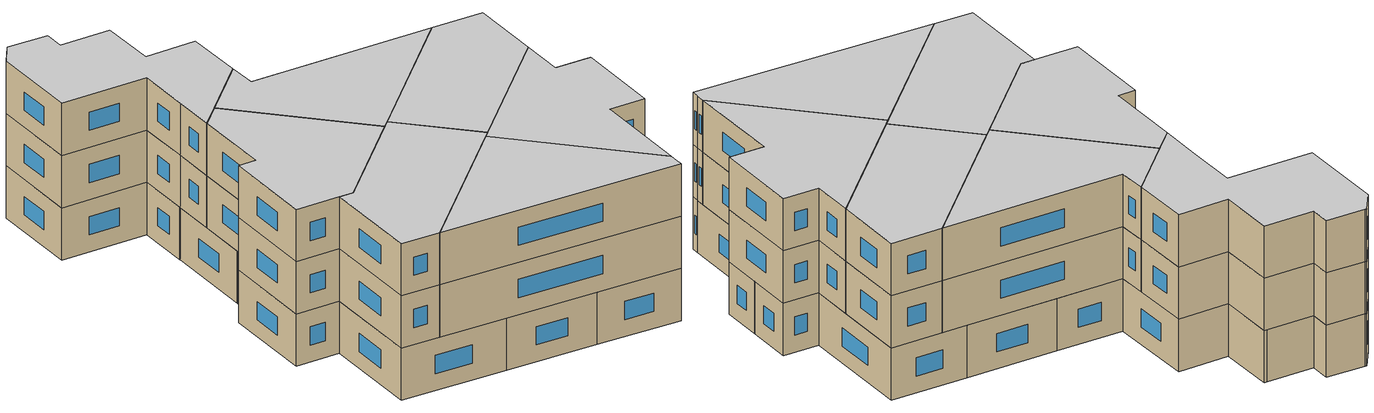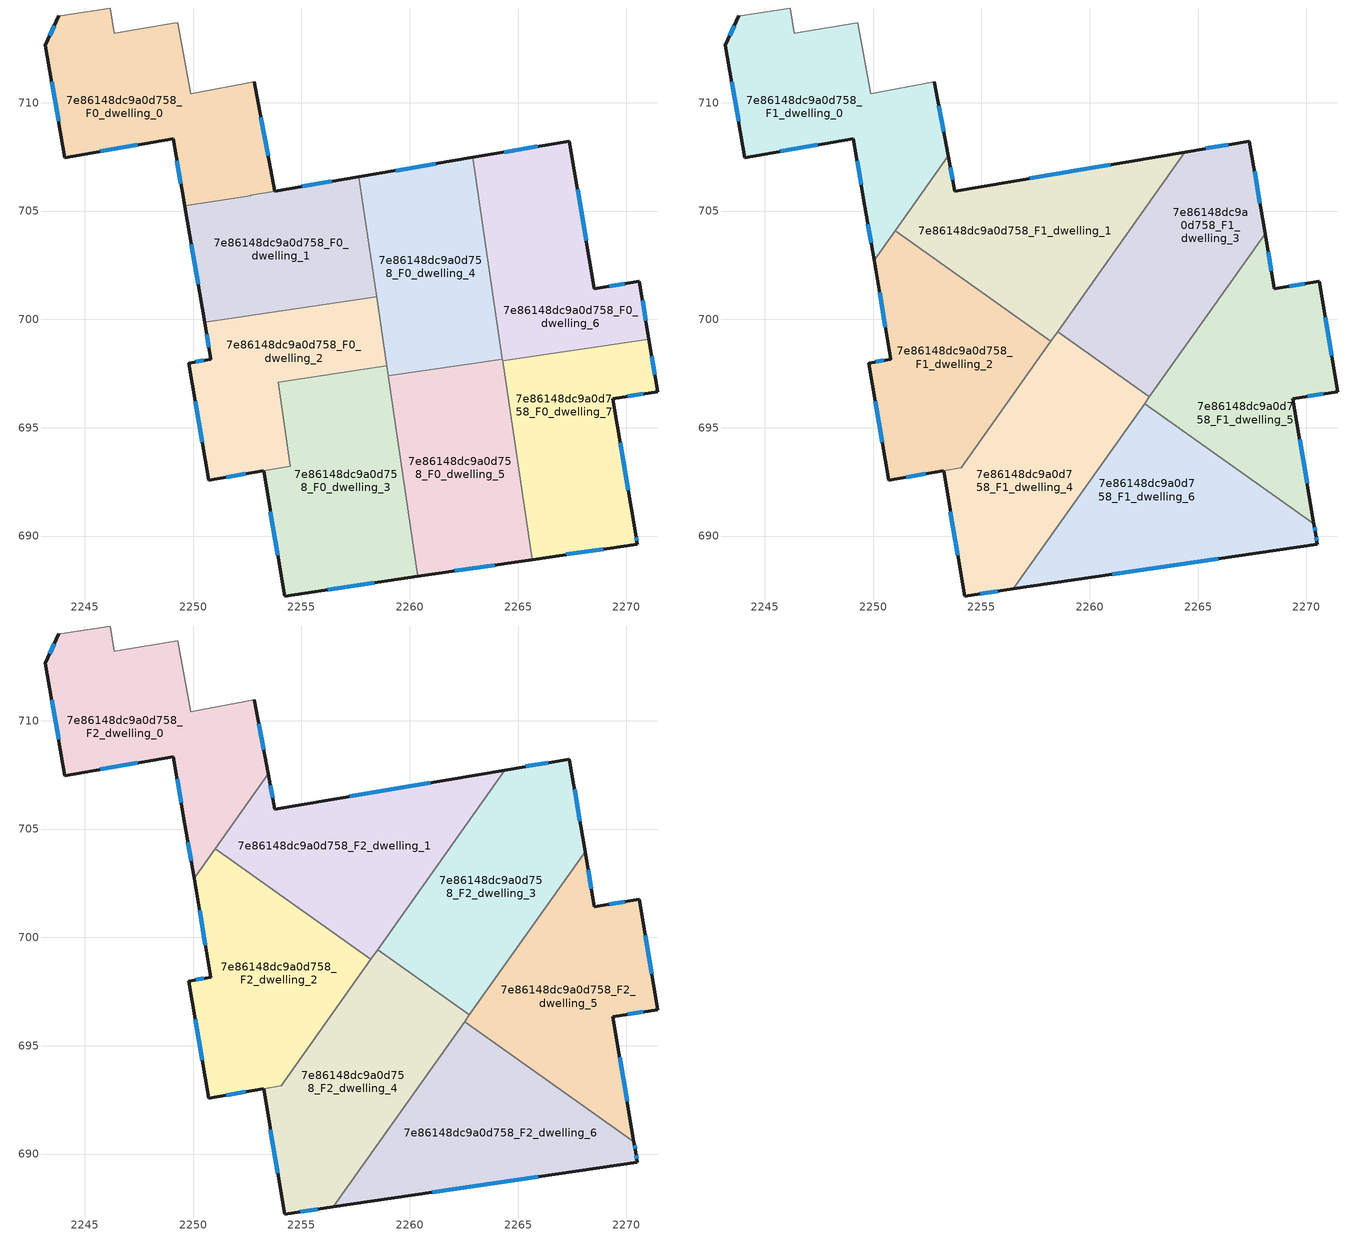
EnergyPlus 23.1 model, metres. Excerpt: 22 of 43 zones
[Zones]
7e86148dc9a0d758_F0_dwelling_0
 floor ground (EU_floor_Construction): 2252.81,710.97 2253.77,705.92 2252.65,705.73 2252.65,705.7 2249.61,705.26 2249.08,708.33 2244.08,707.47 2243.18,712.65 2243.8,714 2243.9,714.02 2246.17,714.37 2246.37,713.2 2249.09,713.67 2249.28,713.7 2249.88,710.41 z0
 wall outside (EU_wall_Construction): 2243.8,714 2243.18,712.65 2244.08,707.47 2249.08,708.33 2249.61,705.26 / 2253.77,705.92 2252.81,710.97 z0:3
 wall to 7e86148dc9a0d758_F0_dwelling_1 (EU_wall_Construction): 2249.61,705.26 2252.65,705.7 2252.65,705.72 / 2252.65,705.73 2253.77,705.92 z0:3
 wall adiabatic (EU_wall_Construction): 2252.81,710.97 2249.88,710.41 2249.28,713.7 2249.09,713.67 2246.37,713.2 2246.17,714.37 2243.9,714.02 2243.8,714 z0:3
 window (EU_Window_Construction): 2249.25,707.33 2249.44,706.26 / 2245.71,707.75 2247.45,708.05 / 2243.47,710.97 2243.79,709.16 / 2243.6,713.56 2243.38,713.09 / 2253.46,707.56 2253.13,709.33 z0.98:2.02
7e86148dc9a0d758_F0_dwelling_1
 floor ground (EU_floor_Construction): 2257.65,706.58 2258.47,701.05 2250.53,699.88 2249.62,705.21 2249.61,705.26 2252.65,705.7 2252.65,705.72 z0
 wall outside (EU_wall_Construction): 2257.65,706.58 2253.78,705.92 / 2249.61,705.26 2249.62,705.21 2250.53,699.88 z0:3
 wall to 7e86148dc9a0d758_F0_dwelling_2 (EU_wall_Construction): 2250.53,699.88 2258.47,701.05 z0:3
 wall to 7e86148dc9a0d758_F0_dwelling_4 (EU_wall_Construction): 2258.47,701.05 2257.65,706.58 z0:3
 window (EU_Window_Construction): 2256.39,706.37 2255.04,706.14 / 2249.92,703.48 2250.23,701.61 z0.98:2.02
 ceiling adiabatic (EU_roof_Construction): 2258.47,701.05 2257.65,706.58 2252.65,705.73 2252.65,705.7 2252.1,705.62 2251.01,704.09 2255.85,700.66 z3
7e86148dc9a0d758_F0_dwelling_2
 floor ground (EU_floor_Construction): 2258.47,701.05 2258.94,697.85 2253.92,697.11 2254.49,693.23 2253.25,693.01 2250.71,692.58 2249.8,697.98 2250.82,698.16 2250.53,699.88 z0
 wall outside (EU_wall_Construction): 2250.53,699.88 2250.82,698.16 2249.8,697.98 2250.71,692.58 2253.25,693.01 z0:3
 wall to 7e86148dc9a0d758_F0_dwelling_3 (EU_wall_Construction): 2253.25,693.01 2254.49,693.22 / 2254.49,693.23 2253.92,697.11 2258.94,697.85 z0:3
 wall to 7e86148dc9a0d758_F0_dwelling_4 (EU_wall_Construction): 2258.94,697.85 2258.47,701.05 z0:3
 window (EU_Window_Construction): 2251.54,692.72 2252.42,692.87 / 2250.1,696.23 2250.42,694.34 / 2250.49,698.1 2250.13,698.04 / 2250.62,699.32 2250.73,698.72 z0.98:2.02
 ceiling adiabatic (EU_roof_Construction): 2258.73,699.27 2258.47,701.05 2255.85,700.66 2258.21,698.99 2258.67,699.65 z3
7e86148dc9a0d758_F0_dwelling_3
 floor ground (EU_floor_Construction): 2258.94,697.85 2260.37,688.14 2254.22,687.23 2253.25,693.01 2254.49,693.22 2253.92,697.11 z0
 wall outside (EU_wall_Construction): 2253.25,693.01 2254.22,687.23 2260.37,688.14 z0:3
 wall to 7e86148dc9a0d758_F0_dwelling_5 (EU_wall_Construction): 2260.37,688.14 2259.01,697.39 z0:3
 wall to 7e86148dc9a0d758_F0_dwelling_4 (EU_wall_Construction): 2259.01,697.39 2258.94,697.85 z0:3
 window (EU_Window_Construction): 2256.22,687.53 2258.37,687.84 / 2253.57,691.13 2253.91,689.11 z0.98:2.02
7e86148dc9a0d758_F0_dwelling_4
 floor ground (EU_floor_Construction): 2262.91,707.47 2264.28,698.17 2259.01,697.39 2257.65,706.58 z0
 wall outside (EU_wall_Construction): 2262.91,707.47 2257.65,706.58 z0:3
 wall to 7e86148dc9a0d758_F0_dwelling_5 (EU_wall_Construction): 2259.01,697.39 2264.28,698.17 z0:3
 wall to 7e86148dc9a0d758_F0_dwelling_6 (EU_wall_Construction): 2264.28,698.17 2262.91,707.47 z0:3
 window (EU_Window_Construction): 2261.2,707.18 2259.36,706.87 z0.98:2.02
 ceiling adiabatic (EU_roof_Construction): 2264.28,698.17 2262.91,707.47 2257.65,706.58 2258.73,699.27 2258.67,699.65 2263.13,705.95 2264.23,698.51 2263.95,698.12 z3
7e86148dc9a0d758_F0_dwelling_5
 floor ground (EU_floor_Construction): 2264.28,698.17 2265.64,688.92 2260.37,688.14 2259.01,697.39 z0
 wall outside (EU_wall_Construction): 2260.37,688.14 2265.64,688.92 z0:3
 wall to 7e86148dc9a0d758_F0_dwelling_7 (EU_wall_Construction): 2265.64,688.92 2264.29,698.08 z0:3
 wall to 7e86148dc9a0d758_F0_dwelling_6 (EU_wall_Construction): 2264.29,698.08 2264.28,698.16 z0:3
 window (EU_Window_Construction): 2262.09,688.39 2263.93,688.66 z0.98:2.02
 ceiling adiabatic (EU_roof_Construction): 2264.82,694.49 2264.28,698.16 2263.95,698.12 2262.53,696.11 z3
7e86148dc9a0d758_F0_dwelling_6
 floor ground (EU_floor_Construction): 2267.37,708.23 2268.52,701.41 2270.6,701.75 2271.04,699.08 2264.29,698.08 2262.91,707.47 z0
 wall outside (EU_wall_Construction): 2271.04,699.08 2270.6,701.75 2268.52,701.41 2267.37,708.23 2262.91,707.47 z0:3
 wall to 7e86148dc9a0d758_F0_dwelling_7 (EU_wall_Construction): 2264.29,698.08 2271.04,699.08 z0:3
 window (EU_Window_Construction): 2268.15,703.63 2267.74,706.01 / 2269.92,701.64 2269.2,701.52 / 2270.9,699.95 2270.74,700.88 / 2265.92,707.98 2264.36,707.72 z0.98:2.02
7e86148dc9a0d758_F0_dwelling_7
 floor ground (EU_floor_Construction): 2271.04,699.08 2271.44,696.67 2269.38,696.33 2270.43,690.08 2270.5,689.63 2265.64,688.92 2264.29,698.08 z0
 wall outside (EU_wall_Construction): 2265.64,688.92 2270.5,689.63 2270.43,690.08 2269.38,696.33 2271.44,696.67 2271.04,699.08 z0:3
 window (EU_Window_Construction): 2271.31,697.45 2271.17,698.29 / 2270.05,696.44 2270.77,696.56 / 2270.09,692.11 2269.72,694.3 / 2270.48,689.78 2270.45,689.93 / 2267.22,689.15 2268.92,689.4 z0.98:2.02
7e86148dc9a0d758_F1_dwelling_0
 floor to 7e86148dc9a0d758_F0_dwelling_0 (EU_floor_Construction): 2252.81,710.97 2253.46,707.55 2252.1,705.62 2249.61,705.26 2249.08,708.33 2244.08,707.47 2243.18,712.65 2243.8,714 2243.9,714.02 2246.17,714.37 2246.37,713.2 2249.28,713.7 2249.88,710.41 z3
 floor to 7e86148dc9a0d758_F0_dwelling_1 (EU_floor_Construction): 2252.1,705.62 2250.04,702.73 2249.62,705.21 2249.61,705.26 z3
 wall outside (EU_wall_Construction): 2253.46,707.55 2252.81,710.97 / 2243.8,714 2243.18,712.65 2244.08,707.47 2249.08,708.33 2249.62,705.21 2250.04,702.72 z3:6
 wall adiabatic (EU_wall_Construction): 2252.81,710.97 2249.88,710.41 2249.28,713.7 2246.37,713.2 2246.17,714.37 2243.9,714.02 2243.8,714 z3:6
 wall to 7e86148dc9a0d758_F1_dwelling_1 (EU_wall_Construction): 2251.01,704.09 2253.46,707.55 z3:6
 wall to 7e86148dc9a0d758_F1_dwelling_2 (EU_wall_Construction): 2250.04,702.72 2251.01,704.09 z3:6
 window (EU_Window_Construction): 2253.25,708.66 2253.02,709.86 / 2249.76,704.4 2249.91,703.53 / 2249.26,707.32 2249.45,706.23 / 2245.71,707.75 2247.45,708.05 / 2243.47,710.97 2243.79,709.16 / 2243.6,713.56 2243.38,713.09 z3.98:5.02
7e86148dc9a0d758_F1_dwelling_1
 floor to 7e86148dc9a0d758_F0_dwelling_0 (EU_floor_Construction): 2253.46,707.55 2253.77,705.92 2252.65,705.73 2252.65,705.7 2252.1,705.62 z3
 floor to 7e86148dc9a0d758_F0_dwelling_6 (EU_floor_Construction): 2264.39,707.72 2263.13,705.95 2262.91,707.47 z3
 floor adiabatic (EU_floor_Construction): 2262.91,707.47 2263.13,705.95 2258.21,698.99 2251.01,704.09 2252.1,705.62 2252.65,705.7 2252.65,705.73 z3
 wall outside (EU_wall_Construction): 2264.39,707.72 2253.77,705.92 2253.46,707.55 z3:6
 wall to 7e86148dc9a0d758_F1_dwelling_2 (EU_wall_Construction): 2251.01,704.09 2258.21,698.99 z3:6
 wall to 7e86148dc9a0d758_F1_dwelling_3 (EU_wall_Construction): 2258.51,699.43 2264.39,707.72 z3:6
 wall to 7e86148dc9a0d758_F1_dwelling_4 (EU_wall_Construction): 2258.21,698.99 2258.51,699.43 z3:6
 window (EU_Window_Construction): 2253.67,706.45 2253.56,707.02 / 2260.94,707.14 2257.23,706.51 z3.98:5.02
7e86148dc9a0d758_F1_dwelling_2
 floor to 7e86148dc9a0d758_F0_dwelling_2 (EU_floor_Construction): 2258.21,698.99 2257.22,697.59 2253.92,697.11 2254.43,693.66 2254.07,693.15 2250.71,692.58 2249.8,697.98 2250.82,698.16 2250.53,699.88 2255.85,700.66 z3
 floor to 7e86148dc9a0d758_F0_dwelling_3 (EU_floor_Construction): 2257.22,697.59 2254.43,693.66 2253.92,697.11 z3
 floor to 7e86148dc9a0d758_F0_dwelling_1 (EU_floor_Construction): 2255.85,700.66 2250.53,699.88 2250.04,702.73 2251.01,704.09 z3
 wall outside (EU_wall_Construction): 2250.04,702.72 2250.82,698.16 2249.8,697.98 2250.71,692.58 2253.25,693.01 z3:6
 wall to 7e86148dc9a0d758_F1_dwelling_4 (EU_wall_Construction): 2253.25,693.01 2254.07,693.15 2258.21,698.99 z3:6
 window (EU_Window_Construction): 2251.54,692.72 2252.42,692.87 / 2250.1,696.23 2250.42,694.34 / 2250.49,698.1 2250.13,698.04 / 2250.3,701.24 2250.57,699.65 z3.98:5.02
7e86148dc9a0d758_F1_dwelling_3
 floor to 7e86148dc9a0d758_F0_dwelling_6 (EU_floor_Construction): 2267.37,708.23 2268.09,703.96 2264.23,698.51 2263.13,705.95 2264.39,707.72 z3
 floor to 7e86148dc9a0d758_F0_dwelling_4 (EU_floor_Construction): 2263.13,705.95 2264.23,698.51 2263.95,698.12 2260.98,697.68 2258.73,699.27 2258.67,699.65 z3
 floor to 7e86148dc9a0d758_F0_dwelling_5 (EU_floor_Construction): 2263.95,698.12 2262.75,696.42 2260.98,697.68 z3
 floor to 7e86148dc9a0d758_F0_dwelling_2 (EU_floor_Construction): 2258.67,699.65 2258.73,699.27 2258.51,699.43 z3
 wall outside (EU_wall_Construction): 2268.09,703.96 2267.37,708.23 2264.39,707.72 z3:6
 wall to 7e86148dc9a0d758_F1_dwelling_4 (EU_wall_Construction): 2258.51,699.43 2262.75,696.42 z3:6
 wall to 7e86148dc9a0d758_F1_dwelling_5 (EU_wall_Construction): 2262.75,696.42 2268.09,703.96 z3:6
 window (EU_Window_Construction): 2267.86,705.35 2267.61,706.84 / 2266.4,708.07 2265.36,707.89 z3.98:5.02
7e86148dc9a0d758_F1_dwelling_4
 floor to 7e86148dc9a0d758_F0_dwelling_3 (EU_floor_Construction): 2258.94,697.85 2259.77,692.22 2256.47,687.56 2254.22,687.23 2253.25,693.01 2254.49,693.22 2254.43,693.66 2257.22,697.59 z3
 floor to 7e86148dc9a0d758_F0_dwelling_2 (EU_floor_Construction): 2258.73,699.27 2258.94,697.85 2257.22,697.59 2258.51,699.43 z3; 2254.43,693.66 2254.49,693.22 2254.07,693.15 z3
 floor to 7e86148dc9a0d758_F0_dwelling_5 (EU_floor_Construction): 2262.75,696.42 2259.77,692.22 2259.01,697.39 2260.98,697.68 z3
 floor to 7e86148dc9a0d758_F0_dwelling_4 (EU_floor_Construction): 2260.98,697.68 2259.01,697.39 2258.73,699.27 z3
 wall outside (EU_wall_Construction): 2253.25,693.01 2254.22,687.23 2256.47,687.56 z3:6
 wall to 7e86148dc9a0d758_F1_dwelling_6 (EU_wall_Construction): 2256.47,687.56 2262.53,696.11 z3:6
 wall to 7e86148dc9a0d758_F1_dwelling_5 (EU_wall_Construction): 2262.53,696.11 2262.75,696.42 z3:6
 window (EU_Window_Construction): 2254.95,687.34 2255.74,687.46 / 2253.57,691.13 2253.91,689.11 z3.98:5.02
7e86148dc9a0d758_F1_dwelling_5
 floor to 7e86148dc9a0d758_F0_dwelling_7 (EU_floor_Construction): 2271.04,699.08 2271.44,696.67 2269.38,696.33 2270.35,690.57 2264.82,694.49 2264.29,698.08 z3
 floor to 7e86148dc9a0d758_F0_dwelling_6 (EU_floor_Construction): 2270.6,701.75 2271.04,699.08 2264.29,698.08 2264.23,698.51 2268.09,703.96 2268.52,701.41 z3
 floor adiabatic (EU_floor_Construction): 2264.23,698.51 2264.82,694.49 2262.53,696.11 z3
 wall outside (EU_wall_Construction): 2270.35,690.57 2269.38,696.33 2271.44,696.67 2270.6,701.75 2268.52,701.41 2268.09,703.96 z3:6
 wall to 7e86148dc9a0d758_F1_dwelling_6 (EU_wall_Construction): 2262.53,696.11 2270.35,690.57 z3:6
 window (EU_Window_Construction): 2270.05,696.44 2270.77,696.56 / 2270.03,692.44 2269.7,694.46 / 2268.38,702.24 2268.23,703.13 / 2269.92,701.64 2269.2,701.52 / 2271.17,698.32 2270.87,700.1 z3.98:5.02
7e86148dc9a0d758_F1_dwelling_6
 floor to 7e86148dc9a0d758_F0_dwelling_5 (EU_floor_Construction): 2264.82,694.48 2265.64,688.92 2260.37,688.14 2259.77,692.22 2262.53,696.11 z3
 floor to 7e86148dc9a0d758_F0_dwelling_3 (EU_floor_Construction): 2259.77,692.22 2260.37,688.14 2256.47,687.56 z3
 floor to 7e86148dc9a0d758_F0_dwelling_7 (EU_floor_Construction): 2270.35,690.57 2270.43,690.08 2270.5,689.63 2265.64,688.92 2264.82,694.49 z3
 wall outside (EU_wall_Construction): 2256.47,687.56 2270.5,689.63 2270.43,690.08 2270.35,690.57 z3:6
 window (EU_Window_Construction): 2261.04,688.24 2265.94,688.96 / 2270.4,690.24 2270.38,690.41 / 2270.48,689.78 2270.45,689.93 z3.98:5.02
7e86148dc9a0d758_F2_dwelling_0
 floor to 7e86148dc9a0d758_F1_dwelling_0 (EU_floor_Construction): 2252.81,710.97 2253.46,707.55 2250.04,702.72 2249.62,705.21 2249.08,708.33 2244.08,707.47 2243.18,712.65 2243.8,714 2243.9,714.02 2246.17,714.37 2246.37,713.2 2249.28,713.7 2249.88,710.41 z6
 wall outside (EU_wall_Construction): 2253.46,707.55 2252.81,710.97 / 2243.8,714 2243.18,712.65 2244.08,707.47 2249.08,708.33 2249.62,705.21 2250.04,702.72 z6:9
 wall adiabatic (EU_wall_Construction): 2252.81,710.97 2249.88,710.41 2249.28,713.7 2246.37,713.2 2246.17,714.37 2243.9,714.02 2243.8,714 z6:9
 wall to 7e86148dc9a0d758_F2_dwelling_1 (EU_wall_Construction): 2251.01,704.09 2253.46,707.55 z6:9
 wall to 7e86148dc9a0d758_F2_dwelling_2 (EU_wall_Construction): 2250.04,702.72 2251.01,704.09 z6:9
 window (EU_Window_Construction): 2253.25,708.66 2253.02,709.86 / 2249.76,704.4 2249.91,703.53 / 2249.26,707.32 2249.45,706.23 / 2245.71,707.75 2247.45,708.05 / 2243.47,710.97 2243.79,709.16 / 2243.6,713.56 2243.38,713.09 z6.98:8.02
 ceiling to 7e86148dc9a0d758_F3_dwelling_0 (EU_floor_Construction): 2250.04,702.72 2253.46,707.55 2252.81,710.97 2249.88,710.41 2249.28,713.7 2246.37,713.2 2246.17,714.37 2243.9,714.02 2243.8,714 2243.18,712.65 2244.08,707.47 2249.08,708.33 2249.62,705.21 z9
7e86148dc9a0d758_F2_dwelling_1
 floor to 7e86148dc9a0d758_F1_dwelling_1 (EU_floor_Construction): 2264.39,707.72 2258.21,698.99 2251.01,704.09 2253.46,707.55 2253.77,705.92 z6
 wall outside (EU_wall_Construction): 2264.39,707.72 2253.77,705.92 2253.46,707.55 z6:9
 wall to 7e86148dc9a0d758_F2_dwelling_2 (EU_wall_Construction): 2251.01,704.09 2258.21,698.99 z6:9
 wall to 7e86148dc9a0d758_F2_dwelling_3 (EU_wall_Construction): 2258.51,699.43 2264.39,707.72 z6:9
 wall to 7e86148dc9a0d758_F2_dwelling_4 (EU_wall_Construction): 2258.21,698.99 2258.51,699.43 z6:9
 window (EU_Window_Construction): 2253.67,706.45 2253.56,707.02 / 2260.94,707.14 2257.23,706.51 z6.98:8.02
 ceiling to 7e86148dc9a0d758_F3_dwelling_1 (EU_floor_Construction): 2258.21,698.99 2264.39,707.72 2253.77,705.92 2253.46,707.55 2251.01,704.09 z9
7e86148dc9a0d758_F2_dwelling_2
 floor to 7e86148dc9a0d758_F1_dwelling_2 (EU_floor_Construction): 2258.21,698.99 2254.07,693.15 2250.71,692.58 2249.8,697.98 2250.82,698.16 2250.04,702.72 2251.01,704.09 z6
 wall outside (EU_wall_Construction): 2250.04,702.72 2250.82,698.16 2249.8,697.98 2250.71,692.58 2253.25,693.01 z6:9
 wall to 7e86148dc9a0d758_F2_dwelling_4 (EU_wall_Construction): 2253.25,693.01 2254.07,693.15 2258.21,698.99 z6:9
 window (EU_Window_Construction): 2251.54,692.72 2252.42,692.87 / 2250.1,696.23 2250.42,694.34 / 2250.49,698.1 2250.13,698.04 / 2250.3,701.24 2250.57,699.65 z6.98:8.02
 ceiling to 7e86148dc9a0d758_F3_dwelling_2 (EU_floor_Construction): 2254.07,693.15 2258.21,698.99 2251.01,704.09 2250.04,702.72 2250.82,698.16 2249.8,697.98 2250.71,692.58 z9
7e86148dc9a0d758_F2_dwelling_3
 floor to 7e86148dc9a0d758_F1_dwelling_3 (EU_floor_Construction): 2267.37,708.23 2268.09,703.96 2262.75,696.42 2258.51,699.43 2264.39,707.72 z6
 wall outside (EU_wall_Construction): 2268.09,703.96 2267.37,708.23 2264.39,707.72 z6:9
 wall to 7e86148dc9a0d758_F2_dwelling_4 (EU_wall_Construction): 2258.51,699.43 2262.75,696.42 z6:9
 wall to 7e86148dc9a0d758_F2_dwelling_5 (EU_wall_Construction): 2262.75,696.42 2268.09,703.96 z6:9
 window (EU_Window_Construction): 2267.86,705.35 2267.61,706.84 / 2266.4,708.07 2265.36,707.89 z6.98:8.02
 ceiling to 7e86148dc9a0d758_F3_dwelling_3 (EU_floor_Construction): 2262.75,696.42 2268.09,703.96 2267.37,708.23 2264.39,707.72 2258.51,699.43 z9
7e86148dc9a0d758_F2_dwelling_4
 floor to 7e86148dc9a0d758_F1_dwelling_4 (EU_floor_Construction): 2262.75,696.42 2256.47,687.56 2254.22,687.23 2253.25,693.01 2254.07,693.15 2258.51,699.43 z6
 wall outside (EU_wall_Construction): 2253.25,693.01 2254.22,687.23 2256.47,687.56 z6:9
 wall to 7e86148dc9a0d758_F2_dwelling_6 (EU_wall_Construction): 2256.47,687.56 2262.53,696.11 z6:9
 wall to 7e86148dc9a0d758_F2_dwelling_5 (EU_wall_Construction): 2262.53,696.11 2262.75,696.42 z6:9
 window (EU_Window_Construction): 2254.95,687.34 2255.74,687.46 / 2253.57,691.13 2253.91,689.11 z6.98:8.02
 ceiling to 7e86148dc9a0d758_F3_dwelling_4 (EU_floor_Construction): 2256.47,687.56 2262.75,696.42 2258.51,699.43 2254.07,693.15 2253.25,693.01 2254.22,687.23 z9
7e86148dc9a0d758_F2_dwelling_5
 floor to 7e86148dc9a0d758_F1_dwelling_5 (EU_floor_Construction): 2270.6,701.75 2271.44,696.67 2269.38,696.33 2270.35,690.57 2262.53,696.11 2268.09,703.96 2268.52,701.41 z6
 wall outside (EU_wall_Construction): 2270.35,690.57 2269.38,696.33 2271.44,696.67 2270.6,701.75 2268.52,701.41 2268.09,703.96 z6:9
 wall to 7e86148dc9a0d758_F2_dwelling_6 (EU_wall_Construction): 2262.53,696.11 2270.35,690.57 z6:9
 window (EU_Window_Construction): 2270.05,696.44 2270.77,696.56 / 2270.03,692.44 2269.7,694.46 / 2268.38,702.24 2268.23,703.13 / 2269.92,701.64 2269.2,701.52 / 2271.17,698.32 2270.87,700.1 z6.98:8.02
 ceiling to 7e86148dc9a0d758_F3_dwelling_5 (EU_floor_Construction): 2270.35,690.57 2269.38,696.33 2271.44,696.67 2270.6,701.75 2268.52,701.41 2268.09,703.96 2262.53,696.11 z9
7e86148dc9a0d758_F2_dwelling_6
 floor to 7e86148dc9a0d758_F1_dwelling_6 (EU_floor_Construction): 2270.35,690.57 2270.43,690.08 2270.5,689.63 2256.47,687.56 2262.53,696.11 z6
 wall outside (EU_wall_Construction): 2256.47,687.56 2270.5,689.63 2270.43,690.08 2270.35,690.57 z6:9
 window (EU_Window_Construction): 2261.04,688.24 2265.94,688.96 / 2270.4,690.24 2270.38,690.41 / 2270.48,689.78 2270.45,689.93 z6.98:8.02
 ceiling to 7e86148dc9a0d758_F3_dwelling_6 (EU_floor_Construction): 2270.5,689.63 2270.43,690.08 2270.35,690.57 2262.53,696.11 2256.47,687.56 z9
[Building]
EU S2 Campaign: North Axis=0; Terrain=City; Solar Distribution=FullExterior
[Site:Location]
Bologna: Latitude=44.5; Longitude=11.25; Time Zone=1; Elevation=37
[SizingPeriod:WeatherFileDays]
AnnualSizingPeriod: Begin Month=1; Begin Day of Month=1; End Month=12; End Day of Month=31; Day of Week for Start Day=Monday; Use Weather File Daylight Saving Period=No; Use Weather File Rain and Snow Indicators=No
[MATERIAL]
EU_InternalMass_Material: Roughness=MediumRough; Thickness=0.1; Conductivity=1; Density=1800; Specific Heat=900; Thermal Absorptance=0.9; Solar Absorptance=0.7; Visible Absorptance=0.7
[MATERIAL:NOMASS] Roughness=MediumRough; Thermal Absorptance=0.9; Solar Absorptance=0.7; Visible Absorptance=0.7
Name | Thermal Resistance
EU_wall_NoMass | 0.905828
EU_roof_NoMass | 0.37593
EU_floor_NoMass | 0.67114
[WINDOWMATERIAL:SIMPLEGLAZINGSYSTEM]
EU_Window_SimpleGlazing: UFactor=4.52486; Solar Heat Gain Coefficient=0.85; Visible Transmittance=0.85
[CONSTRUCTION]
EU_wall_Construction: EU_wall_NoMass
EU_roof_Construction: EU_roof_NoMass
EU_floor_Construction: EU_floor_NoMass
EU_Window_Construction: EU_Window_SimpleGlazing
EU_InternalMass_Construction: EU_InternalMass_Material
[ZONE] Type=1; Multiplier=1; Ceiling Height=autocalculate; Floor Area=autocalculate; Part of Total Floor Area=Yes
Name | Volume
7e86148dc9a0d758_F0_dwelling_0 | 165.368
7e86148dc9a0d758_F1_dwelling_0; 7e86148dc9a0d758_F2_dwelling_0 | 170.798
7e86148dc9a0d758_F0_dwelling_1 | 133.512
7e86148dc9a0d758_F1_dwelling_1; 7e86148dc9a0d758_F2_dwelling_1 | 170.796
7e86148dc9a0d758_F0_dwelling_2 | 128.277
7e86148dc9a0d758_F1_dwelling_2; 7e86148dc9a0d758_F2_dwelling_2 | 169.758
7e86148dc9a0d758_F0_dwelling_3 | 170.627
7e86148dc9a0d758_F1_dwelling_3; 7e86148dc9a0d758_F2_dwelling_3 | 170.812
7e86148dc9a0d758_F0_dwelling_4 | 149.464
7e86148dc9a0d758_F1_dwelling_4; 7e86148dc9a0d758_F2_dwelling_4 | 171.859
7e86148dc9a0d758_F0_dwelling_5 | 149.465
7e86148dc9a0d758_F1_dwelling_5; 7e86148dc9a0d758_F2_dwelling_5 | 170.81
7e86148dc9a0d758_F0_dwelling_6 | 149.443
7e86148dc9a0d758_F1_dwelling_6; 7e86148dc9a0d758_F2_dwelling_6 | 170.801
7e86148dc9a0d758_F0_dwelling_7 | 149.448
[INTERNALMASS] Construction=EU_InternalMass_Construction
Name | Zone or ZoneList | Surface Area
7e86148dc9a0d758_F0_dwelling_0_EU_InternalMass | 7e86148dc9a0d758_F0_dwelling_0 | 55.1226
7e86148dc9a0d758_F0_dwelling_1_EU_InternalMass | 7e86148dc9a0d758_F0_dwelling_1 | 44.5179
7e86148dc9a0d758_F0_dwelling_2_EU_InternalMass | 7e86148dc9a0d758_F0_dwelling_2 | 42.7622
7e86148dc9a0d758_F0_dwelling_3_EU_InternalMass | 7e86148dc9a0d758_F0_dwelling_3 | 56.8746
7e86148dc9a0d758_F0_dwelling_4_EU_InternalMass | 7e86148dc9a0d758_F0_dwelling_4 | 49.8212
7e86148dc9a0d758_F0_dwelling_5_EU_InternalMass | 7e86148dc9a0d758_F0_dwelling_5 | 49.8216
7e86148dc9a0d758_F0_dwelling_6_EU_InternalMass | 7e86148dc9a0d758_F0_dwelling_6 | 49.8143
7e86148dc9a0d758_F0_dwelling_7_EU_InternalMass | 7e86148dc9a0d758_F0_dwelling_7 | 49.8158
7e86148dc9a0d758_F1_dwelling_0_EU_InternalMass | 7e86148dc9a0d758_F1_dwelling_0 | 56.9327
7e86148dc9a0d758_F1_dwelling_1_EU_InternalMass | 7e86148dc9a0d758_F1_dwelling_1 | 56.932
7e86148dc9a0d758_F1_dwelling_2_EU_InternalMass | 7e86148dc9a0d758_F1_dwelling_2 | 56.5873
7e86148dc9a0d758_F1_dwelling_3_EU_InternalMass | 7e86148dc9a0d758_F1_dwelling_3 | 56.9381
7e86148dc9a0d758_F1_dwelling_4_EU_InternalMass | 7e86148dc9a0d758_F1_dwelling_4 | 57.2849
7e86148dc9a0d758_F1_dwelling_5_EU_InternalMass | 7e86148dc9a0d758_F1_dwelling_5 | 56.9366
7e86148dc9a0d758_F1_dwelling_6_EU_InternalMass | 7e86148dc9a0d758_F1_dwelling_6 | 56.9319
7e86148dc9a0d758_F2_dwelling_0_EU_InternalMass | 7e86148dc9a0d758_F2_dwelling_0 | 56.9327
7e86148dc9a0d758_F2_dwelling_1_EU_InternalMass | 7e86148dc9a0d758_F2_dwelling_1 | 56.932
7e86148dc9a0d758_F2_dwelling_2_EU_InternalMass | 7e86148dc9a0d758_F2_dwelling_2 | 56.5873
7e86148dc9a0d758_F2_dwelling_3_EU_InternalMass | 7e86148dc9a0d758_F2_dwelling_3 | 56.9381
7e86148dc9a0d758_F2_dwelling_4_EU_InternalMass | 7e86148dc9a0d758_F2_dwelling_4 | 57.2849
7e86148dc9a0d758_F2_dwelling_5_EU_InternalMass | 7e86148dc9a0d758_F2_dwelling_5 | 56.9366
7e86148dc9a0d758_F2_dwelling_6_EU_InternalMass | 7e86148dc9a0d758_F2_dwelling_6 | 56.9319
[OTHEREQUIPMENT] Fuel Type=Electricity; Design Level Calculation Method=Watts/Area; Power per Zone Floor Area=1; Fraction Latent=0; Fraction Radiant=0; Fraction Lost=0; Carbon Dioxide Generation Rate=0; EndUse Subcategory=EU_Step8_InternalGains
Name | Zone or ZoneList or Space or SpaceList | Schedule
EU_Step8_InternalGain_7e86148dc9a0d758_F0_dwelling_0_f000 | 7e86148dc9a0d758_F0_dwelling_0 | EU_Step8_GainSchedule_7e86148dc9a0d758_F0_dwelling_0_f000
EU_Step8_InternalGain_7e86148dc9a0d758_F0_dwelling_1_f000 | 7e86148dc9a0d758_F0_dwelling_1 | EU_Step8_GainSchedule_7e86148dc9a0d758_F0_dwelling_1_f000
EU_Step8_InternalGain_7e86148dc9a0d758_F0_dwelling_2_f000 | 7e86148dc9a0d758_F0_dwelling_2 | EU_Step8_GainSchedule_7e86148dc9a0d758_F0_dwelling_2_f000
EU_Step8_InternalGain_7e86148dc9a0d758_F0_dwelling_3_f000 | 7e86148dc9a0d758_F0_dwelling_3 | EU_Step8_GainSchedule_7e86148dc9a0d758_F0_dwelling_3_f000
EU_Step8_InternalGain_7e86148dc9a0d758_F0_dwelling_4_f000 | 7e86148dc9a0d758_F0_dwelling_4 | EU_Step8_GainSchedule_7e86148dc9a0d758_F0_dwelling_4_f000
EU_Step8_InternalGain_7e86148dc9a0d758_F0_dwelling_5_f000 | 7e86148dc9a0d758_F0_dwelling_5 | EU_Step8_GainSchedule_7e86148dc9a0d758_F0_dwelling_5_f000
EU_Step8_InternalGain_7e86148dc9a0d758_F0_dwelling_6_f000 | 7e86148dc9a0d758_F0_dwelling_6 | EU_Step8_GainSchedule_7e86148dc9a0d758_F0_dwelling_6_f000
EU_Step8_InternalGain_7e86148dc9a0d758_F0_dwelling_7_f000 | 7e86148dc9a0d758_F0_dwelling_7 | EU_Step8_GainSchedule_7e86148dc9a0d758_F0_dwelling_7_f000
EU_Step8_InternalGain_7e86148dc9a0d758_F1_dwelling_0_f000 | 7e86148dc9a0d758_F1_dwelling_0 | EU_Step8_GainSchedule_7e86148dc9a0d758_F1_dwelling_0_f000
EU_Step8_InternalGain_7e86148dc9a0d758_F1_dwelling_1_f000 | 7e86148dc9a0d758_F1_dwelling_1 | EU_Step8_GainSchedule_7e86148dc9a0d758_F1_dwelling_1_f000
EU_Step8_InternalGain_7e86148dc9a0d758_F1_dwelling_2_f000 | 7e86148dc9a0d758_F1_dwelling_2 | EU_Step8_GainSchedule_7e86148dc9a0d758_F1_dwelling_2_f000
EU_Step8_InternalGain_7e86148dc9a0d758_F1_dwelling_3_f000 | 7e86148dc9a0d758_F1_dwelling_3 | EU_Step8_GainSchedule_7e86148dc9a0d758_F1_dwelling_3_f000
EU_Step8_InternalGain_7e86148dc9a0d758_F1_dwelling_4_f000 | 7e86148dc9a0d758_F1_dwelling_4 | EU_Step8_GainSchedule_7e86148dc9a0d758_F1_dwelling_4_f000
EU_Step8_InternalGain_7e86148dc9a0d758_F1_dwelling_5_f000 | 7e86148dc9a0d758_F1_dwelling_5 | EU_Step8_GainSchedule_7e86148dc9a0d758_F1_dwelling_5_f000
EU_Step8_InternalGain_7e86148dc9a0d758_F1_dwelling_6_f000 | 7e86148dc9a0d758_F1_dwelling_6 | EU_Step8_GainSchedule_7e86148dc9a0d758_F1_dwelling_6_f000
EU_Step8_InternalGain_7e86148dc9a0d758_F2_dwelling_0_f000 | 7e86148dc9a0d758_F2_dwelling_0 | EU_Step8_GainSchedule_7e86148dc9a0d758_F2_dwelling_0_f000
EU_Step8_InternalGain_7e86148dc9a0d758_F2_dwelling_1_f000 | 7e86148dc9a0d758_F2_dwelling_1 | EU_Step8_GainSchedule_7e86148dc9a0d758_F2_dwelling_1_f000
EU_Step8_InternalGain_7e86148dc9a0d758_F2_dwelling_2_f000 | 7e86148dc9a0d758_F2_dwelling_2 | EU_Step8_GainSchedule_7e86148dc9a0d758_F2_dwelling_2_f000
EU_Step8_InternalGain_7e86148dc9a0d758_F2_dwelling_3_f000 | 7e86148dc9a0d758_F2_dwelling_3 | EU_Step8_GainSchedule_7e86148dc9a0d758_F2_dwelling_3_f000
EU_Step8_InternalGain_7e86148dc9a0d758_F2_dwelling_4_f000 | 7e86148dc9a0d758_F2_dwelling_4 | EU_Step8_GainSchedule_7e86148dc9a0d758_F2_dwelling_4_f000
EU_Step8_InternalGain_7e86148dc9a0d758_F2_dwelling_5_f000 | 7e86148dc9a0d758_F2_dwelling_5 | EU_Step8_GainSchedule_7e86148dc9a0d758_F2_dwelling_5_f000
EU_Step8_InternalGain_7e86148dc9a0d758_F2_dwelling_6_f000 | 7e86148dc9a0d758_F2_dwelling_6 | EU_Step8_GainSchedule_7e86148dc9a0d758_F2_dwelling_6_f000
[ZONEVENTILATION:DESIGNFLOWRATE] Schedule=EU_AlwaysOn; Design Flow Rate Calculation Method=AirChanges/Hour; Air Changes per Hour=0.73129; Ventilation Type=Natural; Fan Pressure Rise=0; Fan Total Efficiency=1; Constant Term Coefficient=1; Temperature Term Coefficient=0; Velocity Term Coefficient=0; Velocity Squared Term Coefficient=0; Minimum Indoor Temperature=-100; Maximum Indoor Temperature=100; Delta Temperature=-100; Minimum Outdoor Temperature=-100; Maximum Outdoor Temperature=100; Maximum Wind Speed=40
Name | Zone or ZoneList or Space or SpaceList
EU_ConstantAir_7e86148dc9a0d758_F0_dwelling_0 | 7e86148dc9a0d758_F0_dwelling_0
EU_ConstantAir_7e86148dc9a0d758_F0_dwelling_1 | 7e86148dc9a0d758_F0_dwelling_1
EU_ConstantAir_7e86148dc9a0d758_F0_dwelling_2 | 7e86148dc9a0d758_F0_dwelling_2
EU_ConstantAir_7e86148dc9a0d758_F0_dwelling_3 | 7e86148dc9a0d758_F0_dwelling_3
EU_ConstantAir_7e86148dc9a0d758_F0_dwelling_4 | 7e86148dc9a0d758_F0_dwelling_4
EU_ConstantAir_7e86148dc9a0d758_F0_dwelling_5 | 7e86148dc9a0d758_F0_dwelling_5
EU_ConstantAir_7e86148dc9a0d758_F0_dwelling_6 | 7e86148dc9a0d758_F0_dwelling_6
EU_ConstantAir_7e86148dc9a0d758_F0_dwelling_7 | 7e86148dc9a0d758_F0_dwelling_7
EU_ConstantAir_7e86148dc9a0d758_F1_dwelling_0 | 7e86148dc9a0d758_F1_dwelling_0
EU_ConstantAir_7e86148dc9a0d758_F1_dwelling_1 | 7e86148dc9a0d758_F1_dwelling_1
EU_ConstantAir_7e86148dc9a0d758_F1_dwelling_2 | 7e86148dc9a0d758_F1_dwelling_2
EU_ConstantAir_7e86148dc9a0d758_F1_dwelling_3 | 7e86148dc9a0d758_F1_dwelling_3
EU_ConstantAir_7e86148dc9a0d758_F1_dwelling_4 | 7e86148dc9a0d758_F1_dwelling_4
EU_ConstantAir_7e86148dc9a0d758_F1_dwelling_5 | 7e86148dc9a0d758_F1_dwelling_5
EU_ConstantAir_7e86148dc9a0d758_F1_dwelling_6 | 7e86148dc9a0d758_F1_dwelling_6
EU_ConstantAir_7e86148dc9a0d758_F2_dwelling_0 | 7e86148dc9a0d758_F2_dwelling_0
EU_ConstantAir_7e86148dc9a0d758_F2_dwelling_1 | 7e86148dc9a0d758_F2_dwelling_1
EU_ConstantAir_7e86148dc9a0d758_F2_dwelling_2 | 7e86148dc9a0d758_F2_dwelling_2
EU_ConstantAir_7e86148dc9a0d758_F2_dwelling_3 | 7e86148dc9a0d758_F2_dwelling_3
EU_ConstantAir_7e86148dc9a0d758_F2_dwelling_4 | 7e86148dc9a0d758_F2_dwelling_4
EU_ConstantAir_7e86148dc9a0d758_F2_dwelling_5 | 7e86148dc9a0d758_F2_dwelling_5
EU_ConstantAir_7e86148dc9a0d758_F2_dwelling_6 | 7e86148dc9a0d758_F2_dwelling_6
[HVACTEMPLATE:THERMOSTAT] Constant Heating Setpoint=20; Constant Cooling Setpoint=50
EU_HeatOnly_7e86148dc9a0d758_F0_dwelling_0; EU_HeatOnly_7e86148dc9a0d758_F0_dwelling_1; EU_HeatOnly_7e86148dc9a0d758_F0_dwelling_2; EU_HeatOnly_7e86148dc9a0d758_F0_dwelling_3; EU_HeatOnly_7e86148dc9a0d758_F0_dwelling_4; EU_HeatOnly_7e86148dc9a0d758_F0_dwelling_5; EU_HeatOnly_7e86148dc9a0d758_F0_dwelling_6; EU_HeatOnly_7e86148dc9a0d758_F0_dwelling_7; EU_HeatOnly_7e86148dc9a0d758_F1_dwelling_0; EU_HeatOnly_7e86148dc9a0d758_F1_dwelling_1; EU_HeatOnly_7e86148dc9a0d758_F1_dwelling_2; EU_HeatOnly_7e86148dc9a0d758_F1_dwelling_3; EU_HeatOnly_7e86148dc9a0d758_F1_dwelling_4; EU_HeatOnly_7e86148dc9a0d758_F1_dwelling_5; EU_HeatOnly_7e86148dc9a0d758_F1_dwelling_6; EU_HeatOnly_7e86148dc9a0d758_F2_dwelling_0; EU_HeatOnly_7e86148dc9a0d758_F2_dwelling_1; EU_HeatOnly_7e86148dc9a0d758_F2_dwelling_2; EU_HeatOnly_7e86148dc9a0d758_F2_dwelling_3; EU_HeatOnly_7e86148dc9a0d758_F2_dwelling_4; EU_HeatOnly_7e86148dc9a0d758_F2_dwelling_5; EU_HeatOnly_7e86148dc9a0d758_F2_dwelling_6; EU_HeatOnly_7e86148dc9a0d758_F3_dwelling_0; EU_HeatOnly_7e86148dc9a0d758_F3_dwelling_1; EU_HeatOnly_7e86148dc9a0d758_F3_dwelling_2; EU_HeatOnly_7e86148dc9a0d758_F3_dwelling_3; EU_HeatOnly_7e86148dc9a0d758_F3_dwelling_4; EU_HeatOnly_7e86148dc9a0d758_F3_dwelling_5; EU_HeatOnly_7e86148dc9a0d758_F3_dwelling_6; EU_HeatOnly_7e86148dc9a0d758_F4_dwelling_0; EU_HeatOnly_7e86148dc9a0d758_F4_dwelling_1; EU_HeatOnly_7e86148dc9a0d758_F4_dwelling_2; EU_HeatOnly_7e86148dc9a0d758_F4_dwelling_3; EU_HeatOnly_7e86148dc9a0d758_F4_dwelling_4; EU_HeatOnly_7e86148dc9a0d758_F4_dwelling_5; EU_HeatOnly_7e86148dc9a0d758_F4_dwelling_6; EU_HeatOnly_7e86148dc9a0d758_F5_dwelling_0; EU_HeatOnly_7e86148dc9a0d758_F5_dwelling_1; EU_HeatOnly_7e86148dc9a0d758_F5_dwelling_2; EU_HeatOnly_7e86148dc9a0d758_F5_dwelling_3; EU_HeatOnly_7e86148dc9a0d758_F5_dwelling_4; EU_HeatOnly_7e86148dc9a0d758_F5_dwelling_5; EU_HeatOnly_7e86148dc9a0d758_F5_dwelling_6
[HVACTEMPLATE:ZONE:IDEALLOADSAIRSYSTEM] System Availability Schedule=EU_AlwaysOn; Maximum Heating Supply Air Temperature=50; Minimum Cooling Supply Air Temperature=13; Maximum Heating Supply Air Humidity Ratio=0.0156; Minimum Cooling Supply Air Humidity Ratio=0.0077; Heating Limit=NoLimit; Cooling Limit=NoLimit; Heating Availability Schedule=EU_AlwaysOn; Cooling Availability Schedule=EU_CoolingOff; Dehumidification Control Type=ConstantSensibleHeatRatio; Cooling Sensible Heat Ratio=0.7; Dehumidification Setpoint=60; Humidification Control Type=None; Humidification Setpoint=30; Outdoor Air Method=None; Outdoor Air Flow Rate per Person=0.00944; Outdoor Air Flow Rate per Zone Floor Area=0; Outdoor Air Flow Rate per Zone=0; Demand Controlled Ventilation Type=None; Outdoor Air Economizer Type=NoEconomizer; Heat Recovery Type=None; Sensible Heat Recovery Effectiveness=0.7; Latent Heat Recovery Effectiveness=0.65
Name | Template Thermostat
7e86148dc9a0d758_F0_dwelling_0 | EU_HeatOnly_7e86148dc9a0d758_F0_dwelling_0
7e86148dc9a0d758_F0_dwelling_1 | EU_HeatOnly_7e86148dc9a0d758_F0_dwelling_1
7e86148dc9a0d758_F0_dwelling_2 | EU_HeatOnly_7e86148dc9a0d758_F0_dwelling_2
7e86148dc9a0d758_F0_dwelling_3 | EU_HeatOnly_7e86148dc9a0d758_F0_dwelling_3
7e86148dc9a0d758_F0_dwelling_4 | EU_HeatOnly_7e86148dc9a0d758_F0_dwelling_4
7e86148dc9a0d758_F0_dwelling_5 | EU_HeatOnly_7e86148dc9a0d758_F0_dwelling_5
7e86148dc9a0d758_F0_dwelling_6 | EU_HeatOnly_7e86148dc9a0d758_F0_dwelling_6
7e86148dc9a0d758_F0_dwelling_7 | EU_HeatOnly_7e86148dc9a0d758_F0_dwelling_7
7e86148dc9a0d758_F1_dwelling_0 | EU_HeatOnly_7e86148dc9a0d758_F1_dwelling_0
7e86148dc9a0d758_F1_dwelling_1 | EU_HeatOnly_7e86148dc9a0d758_F1_dwelling_1
7e86148dc9a0d758_F1_dwelling_2 | EU_HeatOnly_7e86148dc9a0d758_F1_dwelling_2
7e86148dc9a0d758_F1_dwelling_3 | EU_HeatOnly_7e86148dc9a0d758_F1_dwelling_3
7e86148dc9a0d758_F1_dwelling_4 | EU_HeatOnly_7e86148dc9a0d758_F1_dwelling_4
7e86148dc9a0d758_F1_dwelling_5 | EU_HeatOnly_7e86148dc9a0d758_F1_dwelling_5
7e86148dc9a0d758_F1_dwelling_6 | EU_HeatOnly_7e86148dc9a0d758_F1_dwelling_6
7e86148dc9a0d758_F2_dwelling_0 | EU_HeatOnly_7e86148dc9a0d758_F2_dwelling_0
7e86148dc9a0d758_F2_dwelling_1 | EU_HeatOnly_7e86148dc9a0d758_F2_dwelling_1
7e86148dc9a0d758_F2_dwelling_2 | EU_HeatOnly_7e86148dc9a0d758_F2_dwelling_2
7e86148dc9a0d758_F2_dwelling_3 | EU_HeatOnly_7e86148dc9a0d758_F2_dwelling_3
7e86148dc9a0d758_F2_dwelling_4 | EU_HeatOnly_7e86148dc9a0d758_F2_dwelling_4
7e86148dc9a0d758_F2_dwelling_5 | EU_HeatOnly_7e86148dc9a0d758_F2_dwelling_5
7e86148dc9a0d758_F2_dwelling_6 | EU_HeatOnly_7e86148dc9a0d758_F2_dwelling_6
[SIZING:ZONE] Zone Cooling Design Supply Air Temperature Input Method=SupplyAirTemperature; Zone Cooling Design Supply Air Temperature=13; Zone Heating Design Supply Air Temperature Input Method=SupplyAirTemperature; Zone Heating Design Supply Air Temperature=50; Zone Cooling Design Supply Air Humidity Ratio=0.008; Zone Heating Design Supply Air Humidity Ratio=0.008; Cooling Design Air Flow Method=DesignDay; Cooling Design Air Flow Rate=0; Cooling Minimum Air Flow per Zone Floor Area=0.000762; Cooling Minimum Air Flow=0; Cooling Minimum Air Flow Fraction=0.2; Heating Design Air Flow Method=DesignDay; Heating Design Air Flow Rate=0; Heating Maximum Air Flow per Zone Floor Area=0.002032; Heating Maximum Air Flow=0.141576; Heating Maximum Air Flow Fraction=0.3; Account for Dedicated Outdoor Air System=No; Dedicated Outdoor Air System Control Strategy=NeutralSupplyAir; Dedicated Outdoor Air Low Setpoint Temperature for Design=autosize; Dedicated Outdoor Air High Setpoint Temperature for Design=autosize; Zone Load Sizing Method=Sensible Load Only No Latent Load; Zone Latent Cooling Design Supply Air Humidity Ratio Input Method=HumidityRatioDifference; Zone Cooling Design Supply Air Humidity Ratio Difference=0.005; Zone Latent Heating Design Supply Air Humidity Ratio Input Method=HumidityRatioDifference; Zone Humidification Design Supply Air Humidity Ratio Difference=0.005
7e86148dc9a0d758_F0_dwelling_0; 7e86148dc9a0d758_F0_dwelling_1; 7e86148dc9a0d758_F0_dwelling_2; 7e86148dc9a0d758_F0_dwelling_3; 7e86148dc9a0d758_F0_dwelling_4; 7e86148dc9a0d758_F0_dwelling_5; 7e86148dc9a0d758_F0_dwelling_6; 7e86148dc9a0d758_F0_dwelling_7; 7e86148dc9a0d758_F1_dwelling_0; 7e86148dc9a0d758_F1_dwelling_1; 7e86148dc9a0d758_F1_dwelling_2; 7e86148dc9a0d758_F1_dwelling_3; 7e86148dc9a0d758_F1_dwelling_4; 7e86148dc9a0d758_F1_dwelling_5; 7e86148dc9a0d758_F1_dwelling_6; 7e86148dc9a0d758_F2_dwelling_0; 7e86148dc9a0d758_F2_dwelling_1; 7e86148dc9a0d758_F2_dwelling_2; 7e86148dc9a0d758_F2_dwelling_3; 7e86148dc9a0d758_F2_dwelling_4; 7e86148dc9a0d758_F2_dwelling_5; 7e86148dc9a0d758_F2_dwelling_6
[SCHEDULE:CONSTANT]
Name | Hourly Value
EU_AlwaysOn | 1
EU_CoolingOff | 0
[SCHEDULE:FILE] Column Number=1; Rows to Skip at Top=0; Number of Hours of Data=8760; Column Separator=Comma; Interpolate to Timestep=No; Minutes per Item=60; Adjust Schedule for Daylight Savings=Yes
Name | File
EU_Step8_GainSchedule_7e86148dc9a0d758_F0_dwelling_0_f000 | ../../schedules/7e86148dc9a0d758/7e86148dc9a0d758_F0_dwelling_0_f000_gain.csv
EU_Step8_GainSchedule_7e86148dc9a0d758_F0_dwelling_1_f000 | ../../schedules/7e86148dc9a0d758/7e86148dc9a0d758_F0_dwelling_1_f000_gain.csv
EU_Step8_GainSchedule_7e86148dc9a0d758_F0_dwelling_2_f000 | ../../schedules/7e86148dc9a0d758/7e86148dc9a0d758_F0_dwelling_2_f000_gain.csv
EU_Step8_GainSchedule_7e86148dc9a0d758_F0_dwelling_3_f000 | ../../schedules/7e86148dc9a0d758/7e86148dc9a0d758_F0_dwelling_3_f000_gain.csv
EU_Step8_GainSchedule_7e86148dc9a0d758_F0_dwelling_4_f000 | ../../schedules/7e86148dc9a0d758/7e86148dc9a0d758_F0_dwelling_4_f000_gain.csv
EU_Step8_GainSchedule_7e86148dc9a0d758_F0_dwelling_5_f000 | ../../schedules/7e86148dc9a0d758/7e86148dc9a0d758_F0_dwelling_5_f000_gain.csv
EU_Step8_GainSchedule_7e86148dc9a0d758_F0_dwelling_6_f000 | ../../schedules/7e86148dc9a0d758/7e86148dc9a0d758_F0_dwelling_6_f000_gain.csv
EU_Step8_GainSchedule_7e86148dc9a0d758_F0_dwelling_7_f000 | ../../schedules/7e86148dc9a0d758/7e86148dc9a0d758_F0_dwelling_7_f000_gain.csv
EU_Step8_GainSchedule_7e86148dc9a0d758_F1_dwelling_0_f000 | ../../schedules/7e86148dc9a0d758/7e86148dc9a0d758_F1_dwelling_0_f000_gain.csv
EU_Step8_GainSchedule_7e86148dc9a0d758_F1_dwelling_1_f000 | ../../schedules/7e86148dc9a0d758/7e86148dc9a0d758_F1_dwelling_1_f000_gain.csv
EU_Step8_GainSchedule_7e86148dc9a0d758_F1_dwelling_2_f000 | ../../schedules/7e86148dc9a0d758/7e86148dc9a0d758_F1_dwelling_2_f000_gain.csv
EU_Step8_GainSchedule_7e86148dc9a0d758_F1_dwelling_3_f000 | ../../schedules/7e86148dc9a0d758/7e86148dc9a0d758_F1_dwelling_3_f000_gain.csv
EU_Step8_GainSchedule_7e86148dc9a0d758_F1_dwelling_4_f000 | ../../schedules/7e86148dc9a0d758/7e86148dc9a0d758_F1_dwelling_4_f000_gain.csv
EU_Step8_GainSchedule_7e86148dc9a0d758_F1_dwelling_5_f000 | ../../schedules/7e86148dc9a0d758/7e86148dc9a0d758_F1_dwelling_5_f000_gain.csv
EU_Step8_GainSchedule_7e86148dc9a0d758_F1_dwelling_6_f000 | ../../schedules/7e86148dc9a0d758/7e86148dc9a0d758_F1_dwelling_6_f000_gain.csv
EU_Step8_GainSchedule_7e86148dc9a0d758_F2_dwelling_0_f000 | ../../schedules/7e86148dc9a0d758/7e86148dc9a0d758_F2_dwelling_0_f000_gain.csv
EU_Step8_GainSchedule_7e86148dc9a0d758_F2_dwelling_1_f000 | ../../schedules/7e86148dc9a0d758/7e86148dc9a0d758_F2_dwelling_1_f000_gain.csv
EU_Step8_GainSchedule_7e86148dc9a0d758_F2_dwelling_2_f000 | ../../schedules/7e86148dc9a0d758/7e86148dc9a0d758_F2_dwelling_2_f000_gain.csv
EU_Step8_GainSchedule_7e86148dc9a0d758_F2_dwelling_3_f000 | ../../schedules/7e86148dc9a0d758/7e86148dc9a0d758_F2_dwelling_3_f000_gain.csv
EU_Step8_GainSchedule_7e86148dc9a0d758_F2_dwelling_4_f000 | ../../schedules/7e86148dc9a0d758/7e86148dc9a0d758_F2_dwelling_4_f000_gain.csv
EU_Step8_GainSchedule_7e86148dc9a0d758_F2_dwelling_5_f000 | ../../schedules/7e86148dc9a0d758/7e86148dc9a0d758_F2_dwelling_5_f000_gain.csv
EU_Step8_GainSchedule_7e86148dc9a0d758_F2_dwelling_6_f000 | ../../schedules/7e86148dc9a0d758/7e86148dc9a0d758_F2_dwelling_6_f000_gain.csv
